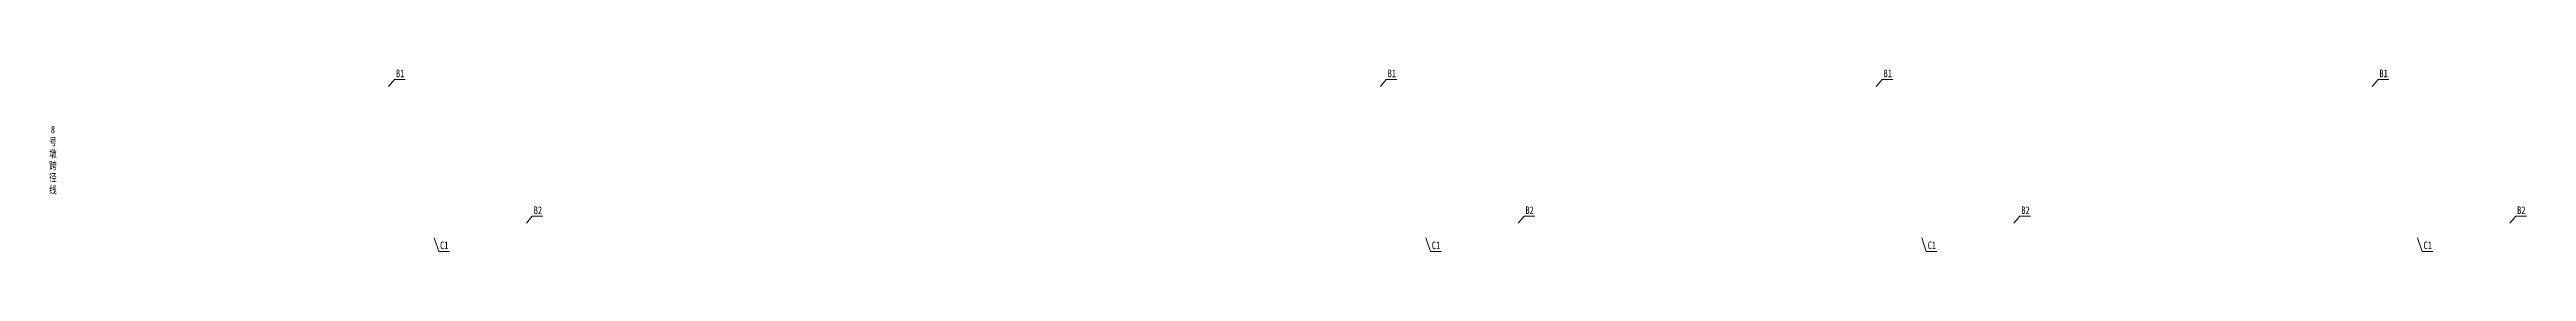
# Model space of a CAD drawing. Header units: millimetres. Extents: x -13368 to 383539, y -58537 to -26098.
# Drawn here: x 191268 to 211248, y -58235 to -56764 of the extents above; entities that cross this region are included whole.
import ezdxf
from ezdxf.enums import TextEntityAlignment as Align

# ---------------------------------------------------------------- set-up
doc = ezdxf.new("R2010")
doc.units = ezdxf.units.MM
doc.layers.add('文字', color=7, linetype='Continuous', lineweight=15)
doc.layers.add('细实线', color=4, linetype='Continuous', lineweight=15)
doc.styles.add('BM_Dim', font='', dxfattribs={"width": 0.85})
doc.styles.get('BM_Dim').set_extended_font_data('仿宋_GB2312')

# ---------------------------------------------------------------- blocks, each defined once
blk = doc.blocks.new('编号')
at = {"layer": '细实线'}
for p, q in [((48, 58), (0, 0)), ((48, 58), (134, 58)), ((1159, -1049), (1111, -1107)), ((1159, -1049), (1245, -1049)), ((404, -1334), (367, -1225)), ((404, -1334), (490, -1334))]:
    blk.add_line(p, q, dxfattribs=at)
at = {"layer": '文字', "style": 'BM_Dim', "width": 0.7}
for s, p in [('B1', (93, 57)), ('B2', (1204, -1050)), ('C1', (449, -1334))]:
    blk.add_text(s, height=61.5, dxfattribs=at).set_placement(p, align=Align.BOTTOM_CENTER)
blk = doc.blocks.new('*U188')
at = {"layer": '细实线'}
blk.add_blockref('编号', (-623, 604), dxfattribs=at)
blk = doc.blocks.new('*U187')
at = {"layer": '细实线', "color": 0, "linetype": 'ByBlock', "lineweight": -2, "transparency": 16777216}
blk.add_blockref('*U188', (200582, 0), dxfattribs=at)
blk = doc.blocks.new('*U190')
at = {"layer": '细实线'}
blk.add_blockref('编号', (-623, 604), dxfattribs=at)
blk = doc.blocks.new('*U189')
at = {"layer": '细实线', "color": 0, "linetype": 'ByBlock', "lineweight": -2, "transparency": 16777216}
blk.add_blockref('*U190', (200582, 0), dxfattribs=at)
blk = doc.blocks.new('*U192')
at = {"layer": '细实线'}
blk.add_blockref('编号', (-623, 604), dxfattribs=at)
blk = doc.blocks.new('*U191')
at = {"layer": '细实线', "color": 0, "linetype": 'ByBlock', "lineweight": -2, "transparency": 16777216}
blk.add_blockref('*U192', (200582, 0), dxfattribs=at)
blk = doc.blocks.new('*U194')
at = {"layer": '细实线'}
blk.add_blockref('编号', (-623, 604), dxfattribs=at)
blk = doc.blocks.new('*U193')
at = {"layer": '细实线', "color": 0, "linetype": 'ByBlock', "lineweight": -2, "transparency": 16777216}
blk.add_blockref('*U194', (200582, 0), dxfattribs=at)

msp = doc.modelspace()

# ---------------------------------------------------------------- block references
at = {"layer": '细实线'}
for name, p in [('*U187', (-5956, -57504.6)), ('*U189', (2044, -57504.6)), ('*U191', (6044, -57504.6)), ('*U193', (10044, -57504.6))]:
    msp.add_blockref(name, p, dxfattribs=at)

# ---------------------------------------------------------------- texts
at = {"layer": '文字', "style": 'BM_Dim', "width": 0.7}
for s, p in [('号', (191295, -57395.6)), ('8', (191295, -57298.3)), ('墩', (191295, -57492.9)), ('跨', (191295, -57590.2)), ('径', (191295, -57687.6)), ('线', (191295, -57784.9))]:
    msp.add_text(s, height=61.5, dxfattribs=at).set_placement(p, align=Align.BOTTOM_CENTER)

doc.saveas('drawing.dxf')
